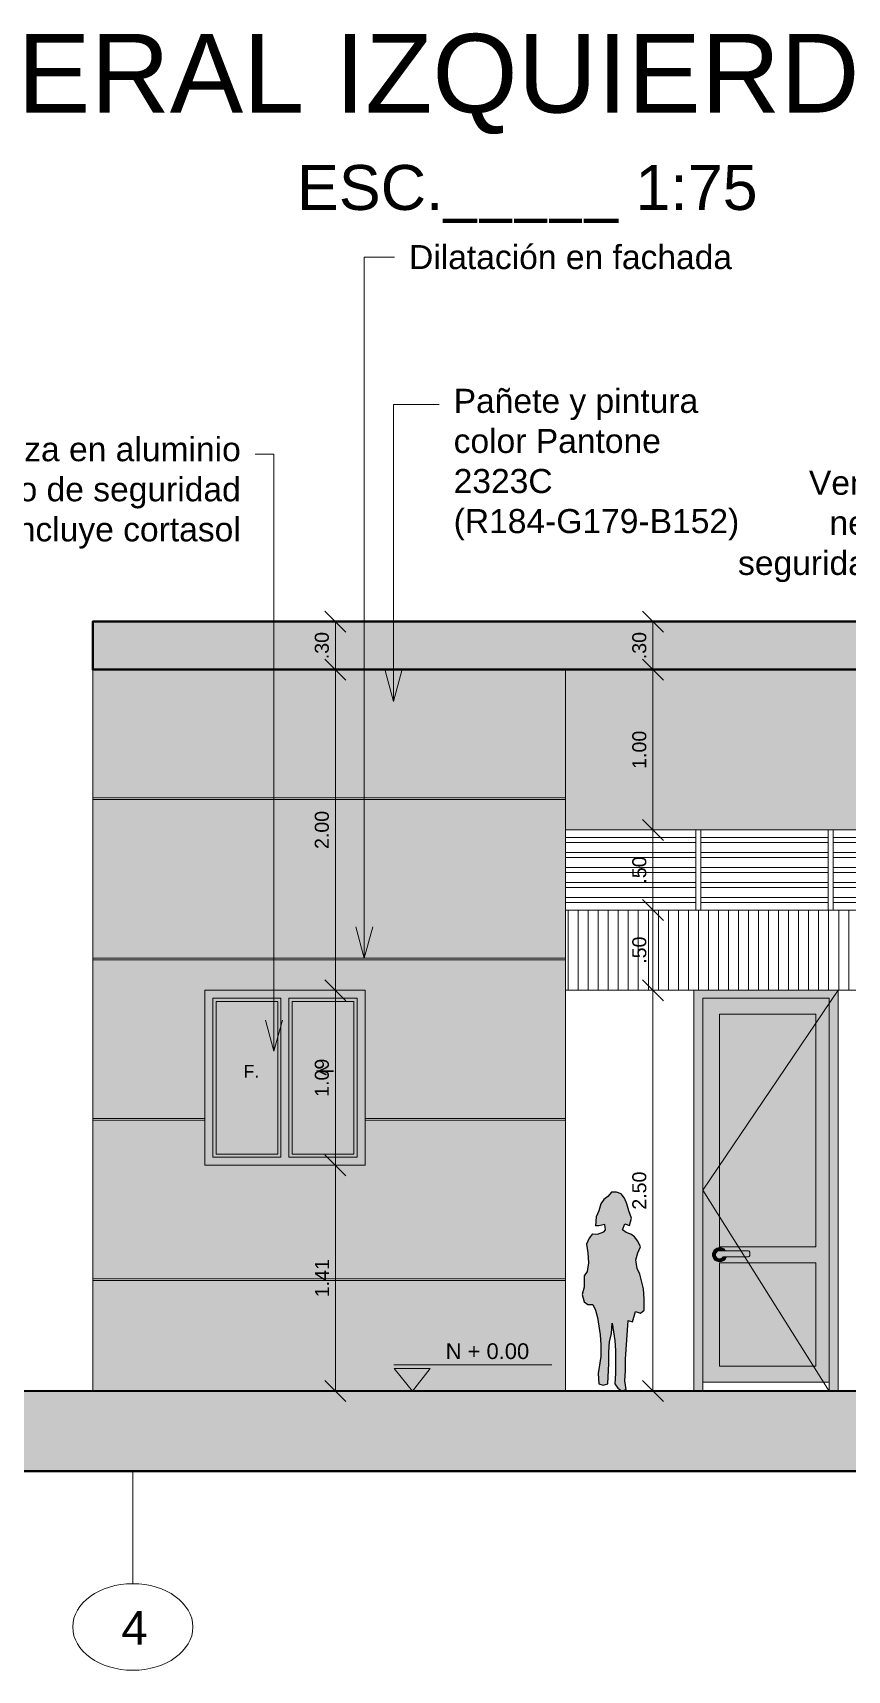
# Model space of a CAD drawing. Header units: metres. Extents: x 98211 to 98447, y 101204 to 101327.
# Drawn here: x 98413.37 to 98418.45, y 101295.27 to 101305.49 of the extents above; entities that cross this region are included whole.
import ezdxf
from ezdxf import colors
from ezdxf.entities.mleader import LeaderData, LeaderLine
from ezdxf.enums import TextEntityAlignment as Align
from ezdxf.math import Vec2, Vec3

# ---------------------------------------------------------------- set-up
doc = ezdxf.new("R2010")
doc.units = ezdxf.units.M
doc.header["$LTSCALE"] = 8
doc.header["$MEASUREMENT"] = 0
doc.header["$PDMODE"] = 1
doc.linetypes.add('DASHDOTX2', pattern=[2, 1, -0.5, 0, -0.5])
doc.linetypes.add('HIDDEN', pattern=[0.375, 0.25, -0.125])
doc.layers.get('0').update_dxf_attribs({"linetype": 'CONTINUOUS', "lineweight": 9})
doc.layers.get('DEFPOINTS').update_dxf_attribs({"linetype": 'CONTINUOUS'})
for name, color, linetype, lineweight in [('A-PLAN-ACHU1', 105, 'CONTINUOUS', 9), ('A-PLAN-ACHU3', 250, 'CONTINUOUS', 0), ('A-PUER', 36, 'CONTINUOUS', 13), ('A-VENT', 1, 'CONTINUOUS', 15), ('A_ACHURADADOS', 9, 'CONTINUOUS', 0), ('A_CARP-MAD', 46, 'CONTINUOUS', 18), ('A_EJES', 75, 'DASHDOTX2', 5), ('A_MURO', 7, 'CONTINUOUS', 40), ('A_MURO-ACHU', 254, 'CONTINUOUS', 0), ('A_PLAN-3', 51, 'CONTINUOUS', 40), ('A_PLAN-5', 100, 'CONTINUOUS', 20), ('A_PLAN-8', 8, 'CONTINUOUS', 13), ('A_PROY', 16, 'HIDDEN', 5), ('A_TEXT-DIM', 54, 'CONTINUOUS', 13), ('A_TEXT-IDEN', 5, 'CONTINUOUS', 18), ('A_TEXT-NIVL', 54, 'CONTINUOUS', 20), ('A_TEXT-NOTA', 53, 'CONTINUOUS', 20), ('A_TEXT-SIMB', 195, 'CONTINUOUS', 20), ('A_TEXT-TITL', 6, 'CONTINUOUS', 20), ('A_VENT', 124, 'CONTINUOUS', 18)]:
    doc.layers.add(name, color=color, linetype=linetype, lineweight=lineweight)
doc.layers.add('personas', color=8, linetype='CONTINUOUS')
doc.layers.add('tr-blanco', color=7, linetype='CONTINUOUS', true_color=0xffffff)
doc.styles.add('ARIAL', font='arial.ttf')
doc.styles.add('DIM', font='arial.ttf')
doc.dimstyles.new('BAN_REP_1-50-2', dxfattribs={"dimtxt": 0.0875, "dimasz": 0.1313, "dimexe": 0.15, "dimexo": 0.03, "dimgap": 0.04, "dimtad": 1, "dimzin": 4, "dimdsep": 46, "dimtxsty": 'ARIAL', "dimblk": 'OBLIQUE', "dimcen": 0.075, "dimse1": 1, "dimse2": 1, "dimclrd": 256, "dimclre": 256, "dimclrt": 256, "dimadec": 0, "dimazin": 0, "dimtfac": 1, "dimtix": 1, "dimtofl": 0, "dimtmove": 1, "dimatfit": 3, "dimldrblk": 'OPEN90', "dimfxl": 1, "dimtolj": 1, "dimtzin": 0, "dimlwd": -1, "dimlwe": -1, "dimarcsym": 0})

# ---------------------------------------------------------------- blocks, each defined once
blk = doc.blocks.new('Ventana 04')
at = {"layer": 'A-PLAN-ACHU1'}
h = blk.add_hatch(color=256, dxfattribs=at)
h.dxf.hatch_style = 1
h.set_gradient(color1=(91, 91, 91), color2=(173, 173, 173), tint=1)
h.paths.add_polyline_path([(99439.53314627708, 101756.3640081495), (99439.53314627708, 101755.3721263184), (99439.95814627707, 101755.3721263184), (99439.95814627707, 101756.3640081495)])
h.paths.add_polyline_path([(99439.93814627707, 101756.3440081495), (99439.93814627707, 101755.3921263184), (99439.55314627709, 101755.3921263184), (99439.55314627709, 101756.3440081495)], flags=16)
h.paths.add_polyline_path([(99439.05814627711, 101756.3640081495), (99439.05814627711, 101755.3721263184), (99439.4831462771, 101755.3721263184), (99439.4831462771, 101756.3640081495)])
h.paths.add_polyline_path([(99439.46314627709, 101756.3440081495), (99439.46314627709, 101755.3921263184), (99439.07814627711, 101755.3921263184), (99439.07814627711, 101756.3440081495)], flags=16)
at = {"layer": 'A-PLAN-ACHU1', "true_color": 0x53c6c6, "transparency": 33554610}
h = blk.add_hatch(color=133, dxfattribs=at)
h.dxf.hatch_style = 1
h.set_gradient(color1=(158, 231, 255), tint=1)
h.paths.add_polyline_path([(99439.46314627709, 101756.3440081495), (99439.07814627711, 101756.3440081495), (99439.07814627711, 101755.3921263184), (99439.46314627709, 101755.3921263184)])
h = blk.add_hatch(color=133, dxfattribs=at)
h.dxf.hatch_style = 1
h.set_gradient(color1=(158, 231, 255), rotation=180, tint=1)
h.paths.add_polyline_path([(99439.93814627707, 101756.3440081495), (99439.55314627709, 101756.3440081495), (99439.55314627709, 101755.3921263184), (99439.93814627707, 101755.3921263184)])
at = {"layer": 'A-PUER', "transparency": 33554687}
h = blk.add_hatch(color=256, dxfattribs=at)
h.dxf.hatch_style = 1
h.set_gradient(color1=(91, 91, 91), color2=(214, 214, 214), rotation=199.87071594597154, tint=1, name='CURVED')
h.paths.add_polyline_path([(99439.00814627709, 101756.4140081495), (99439.00814627709, 101755.3221263184), (99440.00814627709, 101755.3221263184), (99440.00814627709, 101756.4140081495)])
h.paths.add_polyline_path([(99439.53314627708, 101756.3640081495), (99439.95814627707, 101756.3640081495), (99439.95814627707, 101755.3721263184), (99439.53314627708, 101755.3721263184)], flags=16)
h.paths.add_polyline_path([(99439.4831462771, 101756.3640081495), (99439.4831462771, 101755.3721263184), (99439.05814627711, 101755.3721263184), (99439.05814627711, 101756.3640081495)], flags=16)
h.paths.add_polyline_path([(99439.55314627709, 101756.3440081495), (99439.93814627707, 101756.3440081495), (99439.93814627707, 101755.3921263184), (99439.55314627709, 101755.3921263184)], flags=0)
h.paths.add_polyline_path([(99439.46314627709, 101756.3440081495), (99439.46314627709, 101755.3921263184), (99439.07814627711, 101755.3921263184), (99439.07814627711, 101756.3440081495)], flags=0)
h.paths.add_polyline_path([(99439.55314627709, 101755.3921263184), (99439.93814627707, 101755.3921263184), (99439.93814627707, 101756.3440081495), (99439.55314627709, 101756.3440081495)], flags=0)
h.paths.add_polyline_path([(99439.07814627711, 101755.3921263184), (99439.46314627709, 101755.3921263184), (99439.46314627709, 101756.3440081495), (99439.07814627711, 101756.3440081495)], flags=0)
at = {"layer": 'A-VENT'}
for points in [[(99439.00814627709, 101756.4140081495), (99440.00814627709, 101756.4140081495), (99440.00814627709, 101755.3221263184), (99439.00814627709, 101755.3221263184)], [(99439.4831462771, 101756.3640081495), (99439.4831462771, 101755.3721263184), (99439.05814627711, 101755.3721263184), (99439.05814627711, 101756.3640081495)], [(99439.53314627708, 101755.3721263184), (99439.53314627708, 101756.3640081495), (99439.95814627707, 101756.3640081495), (99439.95814627707, 101755.3721263184)]]:
    blk.add_lwpolyline(points, close=True, dxfattribs=at)
at = {"layer": 'A-VENT', "const_width": 0.009161623103302645}
blk.add_lwpolyline([(99439.81265674254, 101755.909179151), (99439.7210405115, 101755.909179151), (99439.76684862703, 101755.8866078493), (99439.7210405115, 101755.909179151), (99439.76684862703, 101755.9317504527)], dxfattribs=at)
at = {"layer": 'A_PLAN-8'}
for points in [[(99439.46314627709, 101756.3440081495), (99439.46314627709, 101755.3921263184), (99439.07814627711, 101755.3921263184), (99439.07814627711, 101756.3440081495)], [(99439.55314627709, 101755.3921263184), (99439.55314627709, 101756.3440081495), (99439.93814627707, 101756.3440081495), (99439.93814627707, 101755.3921263184)]]:
    blk.add_lwpolyline(points, close=True, dxfattribs=at)
at = {"layer": 'A_TEXT-DIM', "color": 1, "insert": (99439.2490653863, 101755.948067234), "char_height": 0.08, "width": 18.16290807335072, "attachment_point": 1, "style": 'DIM'}
blk.add_mtext('F.', dxfattribs=at)
blk = doc.blocks.new('EJE')
at = {"layer": 'A_TEXT-SIMB'}
blk.add_ellipse((0, 0), major_axis=(-0.625, 0), ratio=0.7199999999997999, dxfattribs=at)
at = {"layer": 'A_TEXT-IDEN', "style": 'ARIAL'}
blk.add_attdef('EJE', text='', height=0.35, dxfattribs=at).set_placement((0, -0.1843279162767431), align=Align.CENTER)
blk = doc.blocks.new('NIVEL ARQUITECTONICO')
at = {"layer": 'A_TEXT-NIVL'}
blk.add_line((-0.8796110306545302, 0), (0, 0), dxfattribs=at)
blk.add_lwpolyline([(-0.7760778259620622, -0.1463701808686722), (-0.678499982963416, -0.02137018086889952), (-0.8784999829634046, -0.02137018086867215)], close=True, dxfattribs=at)
at = {"layer": 'A_TEXT-NOTA', "linetype": 'Continuous', "style": 'ARIAL'}
blk.add_attdef('Q', (-0.5918833609057117, 0.03175465794911503), '', height=0.0875, dxfattribs=at)
blk = doc.blocks.new('_Open30')
at = {"color": 0, "linetype": 'ByBlock', "lineweight": -2}
for p, q in [((-1, 0.26794919), (0, 0)), ((0, 0), (-1, -0.26794919)), ((0, 0), (-1, 0))]:
    blk.add_line(p, q, dxfattribs=at)
blk = doc.blocks.new('10')
at = {"layer": 'tr-blanco'}
blk.add_hatch(color=256, dxfattribs=at).paths.add_polyline_path([(-0.1088274000004006, 0.4769505400057703), (-0.1397066000003981, 0.4670237000057682), (-0.1636646000003985, 0.4849837300057693), (-0.1636646000003985, 0.5568335300057683), (-0.1596716000003973, 0.6197051300057694), (-0.1357136000004004, 0.7095234300057705), (-0.1197537000003983, 0.7454483300057682), (-0.1117677000003994, 0.7993296300057686), (-0.1237467000003996, 0.8442327300057677), (-0.1397066000003981, 0.880157630005769), (-0.1237467000003996, 0.9160825300057702), (-0.1037817000003969, 0.9430292300057665), (-0.0798358000003958, 0.9609977300057686), (-0.05189690000039704, 0.96997593000577), (-0.02793890000039667, 0.9879323300057692), (-0.0439109000003981, 1.023857230005767), (-0.07184980000039687, 1.014879030005769), (-0.08382880000039705, 1.059782130005768), (-0.06785680000039918, 1.10469733000577), (-0.05588990000040184, 1.149600430005769), (-0.03991790000040041, 1.185525330005767), (-0.01996500000039703, 1.212472030005767), (0.007985999999601034, 1.221450230005768), (0.03991789999960105, 1.221450230005768), (0.06386379999960212, 1.194503530005768), (0.0878096999996032, 1.176547130005769), (0.1077746999996023, 1.149600430005769), (0.119753699999599, 1.10469733000577), (0.1357135999996011, 1.068772430005769), (0.1393314999996029, 1.01175723000577), (0.119354399999601, 1.01175723000577), (0.08272769999960161, 1.019670630005766), (0.0773189999996049, 0.9867949300057681), (0.08772499999960104, 0.9751426300057666), (0.1285140999995988, 0.9593279300057667), (0.1590423999995991, 0.9618326300057696), (0.1796244999996048, 0.9340510300057687), (0.1955843999995999, 0.8981261300057675), (0.1876104999996038, 0.8442327300057677), (0.1836174999996025, 0.7813732300057694), (0.1916034999996015, 0.7274798300057697), (0.2115563999996013, 0.7005331300057662), (0.2115563999996013, 0.6286833300057673), (0.2235353999996015, 0.5837802300057682), (0.2115563999996013, 0.5388771300057691), (0.1876104999996038, 0.520908630005767), (0.1556785999996038, 0.520908630005767), (0.1397065999996023, 0.4849837300057693), (0.1277275999995986, 0.4400806300057702), (0.1117676999996036, 0.33230593000577), (0.1077746999996023, 0.2694367500057666), (0.1077746999996023, 0.1975869500057676), (0.1237345999996009, 0.08981225000576742), (0.119753699999599, 0.02694307000576757), (0.09180269999960089, 0.01796245000576846), (0.06386379999960212, 0.02694307000576757), (0.05587779999960318, 0.1526802200057666), (0.05587779999960318, 0.2245312300057662), (0.05188479999960194, 0.287399200005769), (0.03991789999960105, 0.3412865500057691), (0.0359248999995998, 0.404155730005769), (0.01995289999959837, 0.2963810300057688), (0.01595989999960068, 0.2335118500057689), (0.01595989999960068, 0.08981225000576742), (0.01995289999959837, 0.02694307000576757), (-3.979039320256561e-13, 5.766054300693213e-12), (-0.02394590000039898, -0.0179624499942328), (-0.05189690000039704, -0.00898182999423014), (-0.0439109000003981, 0.04490552000576642), (-0.04790390000039579, 0.1077747000057698), (-0.04790390000039579, 0.1796245000057688), (-0.06330720000039847, 0.4222972600057702), (-0.09181480000039954, 0.4131363500057681)])
at = {"linetype": 'Continuous'}
for p, q in [((-0.06785680000039918, 1.10469733000577), (-0.05588990000040184, 1.149600430005769)), ((-0.05588990000040184, 1.149600430005769), (-0.03991790000040041, 1.185525330005767)), ((-0.03991790000040041, 1.185525330005767), (-0.01996500000039703, 1.212472030005767)), ((-0.01996500000039703, 1.212472030005767), (0.007985999999601034, 1.221450230005768)), ((0.007985999999601034, 1.221450230005768), (0.03991789999960105, 1.221450230005768)), ((0.03991789999960105, 1.221450230005768), (0.06386379999960212, 1.194503530005768)), ((0.06386379999960212, 1.194503530005768), (0.0878096999996032, 1.176547130005769)), ((0.0878096999996032, 1.176547130005769), (0.1077746999996023, 1.149600430005769)), ((0.1077746999996023, 1.149600430005769), (0.119753699999599, 1.10469733000577)), ((-0.08382880000039705, 1.059782130005768), (-0.06785680000039918, 1.10469733000577)), ((-0.07184980000039687, 1.014879030005769), (-0.08382880000039705, 1.059782130005768)), ((-0.0439109000003981, 1.023857230005767), (-0.07184980000039687, 1.014879030005769)), ((-0.02793890000039667, 0.9879323300057692), (-0.0439109000003981, 1.023857230005767)), ((0.119753699999599, 1.10469733000577), (0.1357135999996011, 1.068772430005769)), ((0.1357135999996011, 1.068772430005769), (0.1393314999996029, 1.01175723000577)), ((-0.1237467000003996, 0.9160825300057702), (-0.1037817000003969, 0.9430292300057665)), ((-0.1037817000003969, 0.9430292300057665), (-0.0798358000003958, 0.9609977300057686)), ((-0.0798358000003958, 0.9609977300057686), (-0.05189690000039704, 0.96997593000577)), ((-0.05189690000039704, 0.96997593000577), (-0.02793890000039667, 0.9879323300057692)), ((0.0773189999996049, 0.9867949300057681), (0.08272769999960161, 1.019670630005766)), ((0.08772499999960104, 0.9751426300057666), (0.0773189999996049, 0.9867949300057681)), ((0.08272769999960161, 1.019670630005766), (0.119354399999601, 1.01175723000577)), ((0.1285140999995988, 0.9593279300057667), (0.08772499999960104, 0.9751426300057666)), ((0.119354399999601, 1.01175723000577), (0.1393314999996029, 1.01175723000577)), ((0.1590423999995991, 0.9618326300057696), (0.1285140999995988, 0.9593279300057667)), ((0.1590423999995991, 0.9618326300057696), (0.1796244999996048, 0.9340510300057687)), ((0.1796244999996048, 0.9340510300057687), (0.1955843999995999, 0.8981261300057675)), ((-0.1397066000003981, 0.880157630005769), (-0.1237467000003996, 0.9160825300057702)), ((-0.1237467000003996, 0.8442327300057677), (-0.1397066000003981, 0.880157630005769)), ((-0.1117677000003994, 0.7993296300057686), (-0.1237467000003996, 0.8442327300057677)), ((0.1876104999996038, 0.8442327300057677), (0.1836174999996025, 0.7813732300057694)), ((0.1955843999995999, 0.8981261300057675), (0.1876104999996038, 0.8442327300057677)), ((-0.1357136000004004, 0.7095234300057705), (-0.1197537000003983, 0.7454483300057682)), ((-0.1197537000003983, 0.7454483300057682), (-0.1117677000003994, 0.7993296300057686)), ((0.1836174999996025, 0.7813732300057694), (0.1916034999996015, 0.7274798300057697)), ((0.1916034999996015, 0.7274798300057697), (0.2115563999996013, 0.7005331300057662)), ((-0.1636646000003985, 0.5568335300057683), (-0.1596716000003973, 0.6197051300057694)), ((-0.1596716000003973, 0.6197051300057694), (-0.1357136000004004, 0.7095234300057705)), ((0.2115563999996013, 0.7005331300057662), (0.2115563999996013, 0.6286833300057673)), ((0.2115563999996013, 0.6286833300057673), (0.2235353999996015, 0.5837802300057682)), ((-0.1636646000003985, 0.4849837300057693), (-0.1636646000003985, 0.5568335300057683)), ((0.1556785999996038, 0.520908630005767), (0.1397065999996023, 0.4849837300057693)), ((0.1876104999996038, 0.520908630005767), (0.1556785999996038, 0.520908630005767)), ((0.2115563999996013, 0.5388771300057691), (0.1876104999996038, 0.520908630005767)), ((0.2235353999996015, 0.5837802300057682), (0.2115563999996013, 0.5388771300057691)), ((-0.1397066000003981, 0.4670237000057682), (-0.1636646000003985, 0.4849837300057693)), ((-0.1088274000004006, 0.4769505400057703), (-0.1397066000003981, 0.4670237000057682)), ((-0.09181480000039954, 0.4131363500057681), (-0.1088274000004006, 0.4769505400057703)), ((-0.06330720000039847, 0.4222972600057702), (-0.09181480000039954, 0.4131363500057681)), ((-0.04790390000039579, 0.1796245000057688), (-0.06330720000039847, 0.4222972600057702)), ((0.1277275999995986, 0.4400806300057702), (0.1117676999996036, 0.33230593000577)), ((0.1397065999996023, 0.4849837300057693), (0.1277275999995986, 0.4400806300057702)), ((0.0359248999995998, 0.404155730005769), (0.01995289999959837, 0.2963810300057688)), ((0.03991789999960105, 0.3412865500057691), (0.0359248999995998, 0.404155730005769)), ((0.05188479999960194, 0.287399200005769), (0.03991789999960105, 0.3412865500057691)), ((0.1117676999996036, 0.33230593000577), (0.1077746999996023, 0.2694367500057666)), ((0.01995289999959837, 0.2963810300057688), (0.01595989999960068, 0.2335118500057689)), ((0.01595989999960068, 0.2335118500057689), (0.01595989999960068, 0.08981225000576742)), ((0.05587779999960318, 0.2245312300057662), (0.05188479999960194, 0.287399200005769)), ((0.05587779999960318, 0.1526802200057666), (0.05587779999960318, 0.2245312300057662)), ((0.1077746999996023, 0.2694367500057666), (0.1077746999996023, 0.1975869500057676)), ((-0.04790390000039579, 0.1077747000057698), (-0.04790390000039579, 0.1796245000057688)), ((-0.0439109000003981, 0.04490552000576642), (-0.04790390000039579, 0.1077747000057698)), ((0.06386379999960212, 0.02694307000576757), (0.05587779999960318, 0.1526802200057666)), ((0.1077746999996023, 0.1975869500057676), (0.1237345999996009, 0.08981225000576742)), ((-0.05189690000039704, -0.00898182999423014), (-0.0439109000003981, 0.04490552000576642)), ((-3.979039320256561e-13, 5.766054300693213e-12), (-0.02394590000039898, -0.0179624499942328)), ((0.01995289999959837, 0.02694307000576757), (-3.979039320256561e-13, 5.766054300693213e-12)), ((0.01595989999960068, 0.08981225000576742), (0.01995289999959837, 0.02694307000576757)), ((0.09180269999960089, 0.01796245000576846), (0.06386379999960212, 0.02694307000576757)), ((0.119753699999599, 0.02694307000576757), (0.09180269999960089, 0.01796245000576846)), ((0.1237345999996009, 0.08981225000576742), (0.119753699999599, 0.02694307000576757)), ((-0.02394590000039898, -0.0179624499942328), (-0.05189690000039704, -0.00898182999423014))]:
    blk.add_line(p, q, dxfattribs=at)
blk = doc.blocks.new('_Oblique')
at = {"color": 0, "linetype": 'ByBlock', "lineweight": -2}
blk.add_line((-0.5, -0.5), (0.5, 0.5), dxfattribs=at)
blk = doc.blocks.new('*D248')
at = {"layer": 'A_TEXT-DIM', "transparency": 16777216}
blk.add_line((98415.26066579571, 101297.0156781845), (98415.26066579571, 101298.423739235), dxfattribs=at)
at = {"layer": 'DEFPOINTS', "color": 0, "transparency": 16777216}
for p in [(98414.94546450485, 101298.423739235), (98415.26066579571, 101298.423739235), (98415.2210119829, 101297.0156781845)]:
    blk.add_point(p, dxfattribs=at)
at = {"layer": 'A_TEXT-DIM', "transparency": 16777216, "xscale": 0.1313, "yscale": 0.1313, "zscale": 0.1313}
for p, rotation in [((98415.26066579571, 101298.423739235), 90), ((98415.26066579571, 101297.0156781845), 270)]:
    blk.add_blockref('_Oblique', p, dxfattribs=dict(at, rotation=rotation))
at = {"layer": 'A_TEXT-DIM', "transparency": 16777216, "insert": (98415.17673673702, 101297.7197087098), "char_height": 0.0875, "attachment_point": 5, "rotation": 90, "style": 'ARIAL'}
blk.add_mtext('\\A1;1.41', dxfattribs=at)
blk = doc.blocks.new('_Open90')
at = {"color": 0, "linetype": 'ByBlock', "lineweight": -2}
for p, q in [((0, 0), (-1, 0)), ((-0.5, 0.5), (0, 0)), ((0, 0), (-0.5, -0.5))]:
    blk.add_line(p, q, dxfattribs=at)
blk = doc.blocks.new('*D249')
at = {"layer": 'A_TEXT-DIM', "transparency": 16777216}
blk.add_line((98415.26066579571, 101298.423739235), (98415.26066579571, 101299.5156210661), dxfattribs=at)
at = {"layer": 'DEFPOINTS', "color": 0, "transparency": 16777216}
for p in [(98415.26066579571, 101299.5156210661), (98415.44546450485, 101299.5156210661), (98414.94546450485, 101298.423739235)]:
    blk.add_point(p, dxfattribs=at)
at = {"layer": 'A_TEXT-DIM', "transparency": 16777216, "xscale": 0.1313, "yscale": 0.1313, "zscale": 0.1313}
for p, rotation in [((98415.26066579571, 101299.5156210661), 90), ((98415.26066579571, 101298.423739235), 270)]:
    blk.add_blockref('_Oblique', p, dxfattribs=dict(at, rotation=rotation))
at = {"layer": 'A_TEXT-DIM', "transparency": 16777216, "insert": (98415.17599065925, 101298.9696801506), "char_height": 0.0875, "attachment_point": 5, "rotation": 90, "style": 'ARIAL'}
blk.add_mtext('\\A1;1.09', dxfattribs=at)
blk = doc.blocks.new('*D250')
at = {"layer": 'A_TEXT-DIM', "transparency": 16777216}
blk.add_line((98415.26066579571, 101299.5156210661), (98415.26066579571, 101301.5156210661), dxfattribs=at)
at = {"layer": 'DEFPOINTS', "color": 0, "transparency": 16777216}
for p in [(98415.26066579571, 101301.5156210661), (98415.44546450485, 101301.5156210661), (98415.44546450485, 101299.5156210661)]:
    blk.add_point(p, dxfattribs=at)
at = {"layer": 'A_TEXT-DIM', "transparency": 16777216, "xscale": 0.1313, "yscale": 0.1313, "zscale": 0.1313}
for p, rotation in [((98415.26066579571, 101301.5156210661), 90), ((98415.26066579571, 101299.5156210661), 270)]:
    blk.add_blockref('_Oblique', p, dxfattribs=dict(at, rotation=rotation))
at = {"layer": 'A_TEXT-DIM', "transparency": 16777216, "insert": (98415.17599065925, 101300.5156210661), "char_height": 0.0875, "attachment_point": 5, "rotation": 90, "style": 'ARIAL'}
blk.add_mtext('\\A1;2.00', dxfattribs=at)
blk = doc.blocks.new('*D251')
at = {"layer": 'A_TEXT-DIM', "transparency": 16777216}
blk.add_line((98415.26066579571, 101301.5156210661), (98415.26066579571, 101301.8156210661), dxfattribs=at)
at = {"layer": 'DEFPOINTS', "color": 0, "transparency": 16777216}
for p in [(98415.26066579571, 101301.8156210661), (98415.44546450485, 101301.8156210661), (98415.44546450485, 101301.5156210661)]:
    blk.add_point(p, dxfattribs=at)
at = {"layer": 'A_TEXT-DIM', "transparency": 16777216, "xscale": 0.1313, "yscale": 0.1313, "zscale": 0.1313}
for p, rotation in [((98415.26066579571, 101301.8156210661), 90), ((98415.26066579571, 101301.5156210661), 270)]:
    blk.add_blockref('_Oblique', p, dxfattribs=dict(at, rotation=rotation))
at = {"layer": 'A_TEXT-DIM', "transparency": 16777216, "insert": (98415.17596081614, 101301.6656210661), "char_height": 0.0875, "attachment_point": 5, "rotation": 90, "style": 'ARIAL'}
blk.add_mtext('\\A1;.30', dxfattribs=at)
blk = doc.blocks.new('*D252')
at = {"layer": 'A_TEXT-DIM', "transparency": 16777216}
blk.add_line((98417.24132697395, 101297.0156210661), (98417.24132697395, 101299.5156210661), dxfattribs=at)
at = {"layer": 'DEFPOINTS', "color": 0, "transparency": 16777216}
for p in [(98417.24132697395, 101299.5156210661), (98417.3960107827, 101299.5156210661), (98417.39601078272, 101297.0156210661)]:
    blk.add_point(p, dxfattribs=at)
at = {"layer": 'A_TEXT-DIM', "transparency": 16777216, "xscale": 0.1313, "yscale": 0.1313, "zscale": 0.1313}
for p, rotation in [((98417.24132697395, 101299.5156210661), 90), ((98417.24132697395, 101297.0156210661), 270)]:
    blk.add_blockref('_Oblique', p, dxfattribs=dict(at, rotation=rotation))
at = {"layer": 'A_TEXT-DIM', "transparency": 16777216, "insert": (98417.15665183749, 101298.2656210661), "char_height": 0.0875, "attachment_point": 5, "rotation": 90, "style": 'ARIAL'}
blk.add_mtext('\\A1;2.50', dxfattribs=at)
blk = doc.blocks.new('*D253')
at = {"layer": 'A_TEXT-DIM', "transparency": 16777216}
blk.add_line((98417.24132697395, 101299.5156210661), (98417.24132697395, 101300.0156210661), dxfattribs=at)
at = {"layer": 'DEFPOINTS', "color": 0, "transparency": 16777216}
for p in [(98417.24132697395, 101300.0156210661), (98417.24132697395, 101300.0156210661), (98417.3960107827, 101299.5156210661)]:
    blk.add_point(p, dxfattribs=at)
at = {"layer": 'A_TEXT-DIM', "transparency": 16777216, "xscale": 0.1313, "yscale": 0.1313, "zscale": 0.1313}
for p, rotation in [((98417.24132697395, 101300.0156210661), 90), ((98417.24132697395, 101299.5156210661), 270)]:
    blk.add_blockref('_Oblique', p, dxfattribs=dict(at, rotation=rotation))
at = {"layer": 'A_TEXT-DIM', "transparency": 16777216, "insert": (98417.15665183749, 101299.7656210661), "char_height": 0.0875, "attachment_point": 5, "rotation": 90, "style": 'ARIAL'}
blk.add_mtext('\\A1;.50', dxfattribs=at)
blk = doc.blocks.new('*D254')
at = {"layer": 'A_TEXT-DIM', "transparency": 16777216}
blk.add_line((98417.24132697395, 101300.0156210661), (98417.24132697395, 101300.5156210661), dxfattribs=at)
at = {"layer": 'DEFPOINTS', "color": 0, "transparency": 16777216}
for p in [(98417.24132697395, 101300.5156210661), (98417.24132697395, 101300.5156210661), (98417.24132697395, 101300.0156210661)]:
    blk.add_point(p, dxfattribs=at)
at = {"layer": 'A_TEXT-DIM', "transparency": 16777216, "xscale": 0.1313, "yscale": 0.1313, "zscale": 0.1313}
for p, rotation in [((98417.24132697395, 101300.5156210661), 90), ((98417.24132697395, 101300.0156210661), 270)]:
    blk.add_blockref('_Oblique', p, dxfattribs=dict(at, rotation=rotation))
at = {"layer": 'A_TEXT-DIM', "transparency": 16777216, "insert": (98417.15665183749, 101300.2656210661), "char_height": 0.0875, "attachment_point": 5, "rotation": 90, "style": 'ARIAL'}
blk.add_mtext('\\A1;.50', dxfattribs=at)
blk = doc.blocks.new('*D255')
at = {"layer": 'A_TEXT-DIM', "transparency": 16777216}
blk.add_line((98417.24132697395, 101300.5156210661), (98417.24132697395, 101301.5156210661), dxfattribs=at)
at = {"layer": 'DEFPOINTS', "color": 0, "transparency": 16777216}
for p in [(98417.24132697395, 101301.5156210661), (98417.24132697395, 101301.5156210661), (98417.24132697395, 101300.5156210661)]:
    blk.add_point(p, dxfattribs=at)
at = {"layer": 'A_TEXT-DIM', "transparency": 16777216, "xscale": 0.1313, "yscale": 0.1313, "zscale": 0.1313}
for p, rotation in [((98417.24132697395, 101301.5156210661), 90), ((98417.24132697395, 101300.5156210661), 270)]:
    blk.add_blockref('_Oblique', p, dxfattribs=dict(at, rotation=rotation))
at = {"layer": 'A_TEXT-DIM', "transparency": 16777216, "insert": (98417.15665183749, 101301.0156210661), "char_height": 0.0875, "attachment_point": 5, "rotation": 90, "style": 'ARIAL'}
blk.add_mtext('\\A1;1.00', dxfattribs=at)
blk = doc.blocks.new('*D256')
at = {"layer": 'A_TEXT-DIM', "transparency": 16777216}
blk.add_line((98417.24132697395, 101301.5156210661), (98417.24132697395, 101301.8156210661), dxfattribs=at)
at = {"layer": 'DEFPOINTS', "color": 0, "transparency": 16777216}
for p in [(98417.24132697395, 101301.8156210661), (98417.24132697395, 101301.8156210661), (98417.24132697395, 101301.5156210661)]:
    blk.add_point(p, dxfattribs=at)
at = {"layer": 'A_TEXT-DIM', "transparency": 16777216, "xscale": 0.1313, "yscale": 0.1313, "zscale": 0.1313}
for p, rotation in [((98417.24132697395, 101301.8156210661), 90), ((98417.24132697395, 101301.5156210661), 270)]:
    blk.add_blockref('_Oblique', p, dxfattribs=dict(at, rotation=rotation))
at = {"layer": 'A_TEXT-DIM', "transparency": 16777216, "insert": (98417.15662199438, 101301.6656210661), "char_height": 0.0875, "attachment_point": 5, "rotation": 90, "style": 'ARIAL'}
blk.add_mtext('\\A1;.30', dxfattribs=at)
blk = doc.blocks.new('A$C58775FF0')
at = {"layer": 'A-PLAN-ACHU3'}
h = blk.add_hatch(color=252, dxfattribs=at)
h.dxf.hatch_style = 1
h.set_gradient(color1=(132, 132, 132), rotation=101.99999999999999, tint=1)
h.paths.add_polyline_path([(-0.011320754717417, -0.03918228683323832), (-0.011320754717417, -0.02042583551610733, -1.732050807569387), (0.02264150943346976, -0.0008177131662921236), (0.02264150943346977, -0.03379288641144741, 4.427004789788124)])
at = {"layer": 'A-VENT', "transparency": 33554687}
h = blk.add_hatch(color=256, dxfattribs=at)
h.dxf.hatch_style = 1
h.set_gradient(color1=(91, 91, 91), color2=(132, 132, 132), rotation=90.00000000000003, tint=1, name='SPHERICAL')
edge = h.paths.add_edge_path()
edge.add_line((0.02264150943346976, -0.0008177131662705506), (0.02264150943346976, -0.1623271471280532))
edge.add_arc((0.01509433962224768, -0.1623271471282909), 0.007547169811222085, -89.999999998352, 1.804323801479768e-09, ccw=False)
edge.add_line((0.01509433962246476, -0.1698743169395129), (-0.00377358490595725, -0.1698743169395129))
edge.add_arc((-0.003773584905967545, -0.1623271471280635), 0.007547169811449456, 179.9999999999218, 270.00000000007816, ccw=False)
edge.add_line((-0.011320754717417, -0.1623271471280532), (-0.011320754717417, -0.02042583551610733))
edge.add_arc((-4.61414760566381e-13, -0.0008177131662921271), 0.02264150943393118, 5.46265255252365e-11, 240.00000000002922, ccw=False)
at = {"layer": 'A-VENT'}
blk.add_lwpolyline([(-0.011320754717417, -0.03918228683323832, -4.427004789788124), (0.02264150943346976, -0.0337928864114474)], format="xyb", dxfattribs=at)
blk.add_lwpolyline([(0.02264150943346976, -0.0008177131662705506), (0.02264150943346976, -0.1623271471280532, -0.4142135623738941), (0.01509433962246476, -0.1698743169395129), (-0.00377358490595725, -0.1698743169395129, -0.4142135623738941), (-0.011320754717417, -0.1623271471280532), (-0.011320754717417, -0.02042583551610733, -1.732050807568434)], format="xyb", close=True, dxfattribs=at)
blk = doc.blocks.new('PUERTA P2')
at = {"layer": 'A-PLAN-ACHU1', "true_color": 0x53c6c6, "transparency": 33554610}
h = blk.add_hatch(color=133, dxfattribs=at)
h.dxf.hatch_style = 1
h.set_gradient(color1=(158, 231, 255), tint=1)
h.paths.add_polyline_path([(98409.84313124703, 101299.3656210661), (98409.24313124703, 101299.3656210661), (98409.24313124703, 101297.9156210661), (98409.84313124703, 101297.9156210661)])
h = blk.add_hatch(color=133, dxfattribs=at)
h.dxf.hatch_style = 1
h.set_gradient(color1=(158, 231, 255), tint=1)
h.paths.add_polyline_path([(98409.84313124703, 101297.8156210661), (98409.24313124703, 101297.8156210661), (98409.24313124703, 101297.1711766217), (98409.84313124703, 101297.1711766217)])
at = {"layer": 'A-PUER', "transparency": 33554687}
h = blk.add_hatch(color=256, dxfattribs=at)
h.dxf.hatch_style = 1
h.set_gradient(color1=(91, 91, 91), color2=(214, 214, 214), tint=1, name='CURVED')
h.paths.add_polyline_path([(98409.08202013592, 101297.0156210661), (98409.13757569148, 101297.0156210661), (98409.13757569148, 101299.4656210661), (98409.92646458036, 101299.4656210661), (98409.92646458036, 101297.0156210661), (98409.98202013591, 101297.0156210661), (98409.98202013591, 101299.5156210661), (98409.08202013592, 101299.5156210661)])
h = blk.add_hatch(color=256, dxfattribs=at)
h.dxf.hatch_style = 1
h.set_gradient(color1=(132, 132, 132), tint=1, name='CURVED')
h.paths.add_polyline_path([(98409.13757569148, 101299.4656210661), (98409.92646458036, 101299.4656210661), (98409.92646458036, 101297.0711766217), (98409.13757569148, 101297.0711766217)])
h.paths.add_polyline_path([(98409.84313124703, 101299.3656210661), (98409.24313124703, 101299.3656210661), (98409.24313124703, 101297.9156210661), (98409.84313124703, 101297.9156210661)], flags=16)
h.paths.add_polyline_path([(98409.84313124703, 101297.8156210661), (98409.24313124703, 101297.8156210661), (98409.24313124703, 101297.1711766217), (98409.84313124703, 101297.1711766217)], flags=16)
at = {"layer": 'A-PUER'}
for p, q in [((98409.98202013591, 101299.5156210661), (98409.08202013592, 101299.5156210661)), ((98409.08202013592, 101299.5156210661), (98409.08202013592, 101297.0156210661)), ((98409.98202013591, 101297.0156210661), (98409.98202013591, 101299.5156210661)), ((98409.13757569148, 101297.0156210661), (98409.13757569148, 101299.4656210661)), ((98409.13757569148, 101299.4656210661), (98409.92646458036, 101299.4656210661)), ((98409.92646458036, 101299.4656210661), (98409.92646458036, 101297.0156210661)), ((98409.08202013592, 101297.0156210661), (98409.13757569148, 101297.0156210661)), ((98409.92646458036, 101297.0156210661), (98409.98202013591, 101297.0156210661))]:
    blk.add_line(p, q, dxfattribs=at)
for points in [[(98409.13757569148, 101299.4656210661), (98409.92646458036, 101299.4656210661), (98409.92646458036, 101297.0711766217), (98409.13757569148, 101297.0711766217)], [(98409.84313124703, 101299.3656210661), (98409.24313124703, 101299.3656210661), (98409.24313124703, 101297.9156210661), (98409.84313124703, 101297.9156210661)], [(98409.84313124703, 101297.8156210661), (98409.24313124703, 101297.8156210661), (98409.24313124703, 101297.1711766217), (98409.84313124703, 101297.1711766217)]]:
    blk.add_lwpolyline(points, close=True, dxfattribs=at)
at = {"layer": 'A_PROY', "ltscale": 2}
blk.add_lwpolyline([(98409.98202013591, 101299.5156210661), (98409.13757569148, 101298.2683988439), (98409.92646458036, 101297.0156210661)], dxfattribs=at)
at = {"layer": 'A-PUER', "xscale": 1.111111111110999, "yscale": 1.111111111110999, "zscale": 1.111111111110999, "rotation": 90.00000000000001}
blk.add_blockref('A$C58775FF0', (98409.24222267685, 101297.8656210661), dxfattribs=at)

msp = doc.modelspace()

# ---------------------------------------------------------------- hatches: boundary and pattern name
at = {"layer": 'A_ACHURADADOS'}
h = msp.add_hatch(dxfattribs=at)
h.set_pattern_fill('ANSI31', color=256, scale=0.5, angle=225, style=0)
h.set_pattern_definition([(270, (155.0250303644134, 90.18903401406715), (0.0625, -1.387778780781446e-17), [])])
h.paths.add_polyline_path([(98416.6960131831, 101299.5156210661), (98429.89600841574, 101299.5156210661), (98429.89600841574, 101300.0156210661), (98416.6960131831, 101300.0156210661)])
at = {"layer": 'A_CARP-MAD'}
h = msp.add_hatch(dxfattribs=at)
h.set_pattern_fill('ANSI32,_O', color=256, scale=0.25, angle=135)
h.set_pattern_definition([(180, (0, 0), (-1.387778780781446e-17, -0.09375), []), (180, (-0.03124999994756151, 0.03124999994756152), (-1.387778780781446e-17, -0.09375), [])])
h.paths.add_polyline_path([(98417.50959269163, 101300.5156210661), (98416.6960131831, 101300.5156210661), (98416.6960131831, 101300.0156210661), (98417.50959109764, 101300.0156210661)])
h.paths.add_polyline_path([(98418.33535379266, 101300.5156210661), (98417.53959269162, 101300.5156210661), (98417.53959109764, 101300.0156210661), (98418.33535219867, 101300.0156210661)])
h.paths.add_polyline_path([(98419.16111489368, 101300.5156210661), (98418.36535379266, 101300.5156210662), (98418.36535219867, 101300.0156210661), (98419.16111329969, 101300.0156210661)])
h.paths.add_polyline_path([(98419.98687599471, 101300.5156210661), (98419.19111489368, 101300.5156210661), (98419.19111329969, 101300.0156210661), (98419.98687440073, 101300.0156210661)])
h.paths.add_polyline_path([(98420.81263709573, 101300.5156210661), (98420.01687599471, 101300.5156210661), (98420.01687440072, 101300.0156210661), (98420.81263550174, 101300.0156210661)])
h.paths.add_polyline_path([(98421.63839819677, 101300.5156210661), (98420.84263709573, 101300.5156210661), (98420.84263550174, 101300.0156210661), (98421.63839660278, 101300.0156210661)])
h.paths.add_polyline_path([(98422.4641592978, 101300.5156210661), (98421.66839819677, 101300.5156210661), (98421.66839660278, 101300.0156210661), (98422.46415770381, 101300.0156210661)])
h.paths.add_polyline_path([(98423.28992039883, 101300.5156210661), (98422.4941592978, 101300.5156210661), (98422.49415770381, 101300.0156210661), (98423.28991880485, 101300.0156210661)])
h.paths.add_polyline_path([(98424.11568149987, 101300.5156210661), (98423.31992039883, 101300.5156210661), (98423.31991880485, 101300.0156210661), (98424.11567990588, 101300.0156210661)])
h.paths.add_polyline_path([(98424.94144260089, 101300.5156210661), (98424.14568149987, 101300.5156210661), (98424.14567990588, 101300.0156210661), (98424.9414410069, 101300.0156210661)])
h.paths.add_polyline_path([(98425.76720370192, 101300.5156210661), (98424.97144260089, 101300.5156210661), (98424.9714410069, 101300.0156210661), (98425.76720210793, 101300.0156210661)])
h.paths.add_polyline_path([(98426.59296480294, 101300.5156210661), (98425.79720370192, 101300.5156210661), (98425.79720210793, 101300.0156210661), (98426.59296320895, 101300.0156210661)])
h.paths.add_polyline_path([(98427.41872590398, 101300.5156210661), (98426.62296480294, 101300.5156210661), (98426.62296320895, 101300.0156210661), (98427.41872430999, 101300.0156210661)])
h.paths.add_polyline_path([(98428.244487005, 101300.5156210661), (98427.44872590397, 101300.5156210661), (98427.44872430999, 101300.0156210661), (98428.244485411, 101300.0156210661)])
h.paths.add_polyline_path([(98429.07024810603, 101300.5156210661), (98428.27448700501, 101300.5156210661), (98428.27448541102, 101300.0156210661), (98429.07024651204, 101300.0156210661)])
h.paths.add_polyline_path([(98429.89600841574, 101300.5156210661), (98429.10024810603, 101300.5156210661), (98429.10024651204, 101300.0156210661), (98429.89600841574, 101300.0156210661)])
h.paths.add_polyline_path([(98430.7929447744, 101300.5156210661), (98430.14600843018, 101300.5156210661), (98430.14600843018, 101300.0156210661), (98430.79294318041, 101300.0156210661)])
h.paths.add_polyline_path([(98431.61870587541, 101300.5156210661), (98430.8229447744, 101300.5156210661), (98430.8229431804, 101300.0156210661), (98431.61870428143, 101300.0156210661)])
h.paths.add_polyline_path([(98432.44446697643, 101300.5156210661), (98431.64870587541, 101300.5156210661), (98431.64870428143, 101300.0156210661), (98432.44446538245, 101300.0156210661)])
h.paths.add_polyline_path([(98433.27022807747, 101300.5156210661), (98432.47446697643, 101300.5156210661), (98432.47446538245, 101300.0156210661), (98433.27022648348, 101300.0156210661)])
h.paths.add_polyline_path([(98434.09598838727, 101300.5156210661), (98433.30022807747, 101300.5156210661), (98433.30022648348, 101300.0156210661), (98434.09598838727, 101300.0156210661)])
at = {"layer": 'A_MURO'}
h = msp.add_hatch(color=7, dxfattribs=at)
h.dxf.hatch_style = 1
h.paths.add_polyline_path([(98411.30777677696, 101297.0157009064), (98438.50078341477, 101297.0156169401), (98438.50078261785, 101296.5156169401), (98411.30777598004, 101296.5157009064)])
at = {"layer": 'A_MURO-ACHU'}
h = msp.add_hatch(color=253, dxfattribs=at)
h.dxf.hatch_style = 1
h.paths.add_polyline_path([(98430.14600843018, 101301.8156210661), (98413.7460107827, 101301.8156210661), (98413.7460107827, 101301.5156210661), (98429.89600841574, 101301.5156210661), (98429.89600841574, 101300.5156210661), (98429.89600841574, 101300.0156210661), (98429.89600841574, 101299.5156210661), (98429.89600841574, 101297.0156407686), (98430.14600843018, 101297.01564006)])
at = {"layer": 'A_MURO-ACHU', "true_color": 0xb8b298}
h = msp.add_hatch(color=253, dxfattribs=at)
h.dxf.hatch_style = 1
h.paths.add_polyline_path([(98416.69601318309, 101301.5156210661), (98413.7460107827, 101301.5156210661), (98413.7460107827, 101300.715672438), (98416.69601318309, 101300.7156676634)])
h.paths.add_polyline_path([(98416.6960131831, 101300.5156210661), (98416.6960131831, 101300.7056676634), (98413.7460107827, 101300.705672438), (98413.7460107827, 101299.7156724379), (98416.6960131831, 101299.7156676633), (98416.6960131831, 101300.0156210661)])
h.paths.add_polyline_path([(98416.69601318309, 101299.7056676633), (98413.7460107827, 101299.7056724379), (98413.7460107827, 101298.7156789264), (98414.44546450485, 101298.7156762559), (98414.44546450485, 101299.5156210661), (98415.44546450485, 101299.5156210661), (98415.44546450485, 101298.7156724379), (98416.69601318309, 101298.7156676633)])
h.paths.add_polyline_path([(98416.69601318309, 101298.7056676633), (98415.44546450485, 101298.7056724379), (98415.44546450485, 101298.423739235), (98414.44546450485, 101298.423739235), (98414.44546450485, 101298.7056762559), (98413.7460107827, 101298.7056789264), (98413.7460107827, 101297.7156789264), (98416.69601318309, 101297.7156676633)])
h.paths.add_polyline_path([(98413.7460107827, 101297.7056789264), (98416.69601480715, 101297.7056789264), (98416.69601480715, 101297.0156781845), (98413.7460107827, 101297.0156781845)])
at = {"layer": 'A_PLAN-8'}
h = msp.add_hatch(dxfattribs=at)
h.set_pattern_fill('AR-BRSTD', color=256, scale=0.02)
h.set_pattern_definition([(0, (0, 0), (0, 0.05334), []), (90, (0, 0), (-0.08, 0.05334000000000001), [0.05334, -0.05334])])
h.paths.add_polyline_path([(98416.69601318309, 101300.5156210662), (98429.89600841574, 101300.5156210661), (98429.89600841574, 101301.5156210661), (98416.69601318309, 101301.5156210662)])

# ---------------------------------------------------------------- linework, layer by layer
msp.add_lwpolyline([(98416.69601318309, 101297.0156781845), (98413.7460107827, 101297.0156781845), (98413.7460107827, 101301.5156210661), (98416.69601318309, 101301.5156210661)], close=True)
at = {"layer": 'A_ACHURADADOS'}
for p, q in [((98413.7460107827, 101300.715672438), (98416.69602786239, 101300.7156676634)), ((98413.7460107827, 101300.705672438), (98416.69602783052, 101300.7056676634)), ((98413.74600696472, 101299.7156724379), (98416.6960240444, 101299.7156676633)), ((98413.74600696472, 101299.7056724379), (98416.69602401253, 101299.7056676633)), ((98413.7460107827, 101298.7156789264), (98414.44546450485, 101298.7156762559)), ((98413.7460107827, 101298.7056789264), (98414.44546450485, 101298.7056762559)), ((98415.44546450485, 101298.7156724379), (98416.6960202264, 101298.7156676632)), ((98415.44546450485, 101298.7056724379), (98416.69602019453, 101298.7056676633)), ((98413.7460107827, 101297.7156789264), (98416.69601703859, 101297.7156676633)), ((98413.7460107827, 101297.7056789264), (98416.6960170067, 101297.7056676632))]:
    msp.add_line(p, q, dxfattribs=at)
at = {"layer": 'A_CARP-MAD'}
for p, q in [((98417.50959269163, 101300.5156210661), (98417.50959109764, 101300.0156210661)), ((98417.53959269162, 101300.5156209705), (98417.53959109764, 101300.0156209705)), ((98418.33535379265, 101300.5156184336), (98418.33535219866, 101300.0156184336)), ((98418.36535379264, 101300.515618338), (98418.36535219866, 101300.015618338))]:
    msp.add_line(p, q, dxfattribs=at)
at = {"layer": 'A_EJES'}
msp.add_line((98413.99628918675, 101295.8136559308), (98413.99628918675, 101296.5156295699), dxfattribs=at)
at = {"layer": 'A_MURO'}
msp.add_lwpolyline([(98411.78827403847, 101297.0157009064), (98438.50078341477, 101297.0156210661), (98438.50078261785, 101296.5156210661), (98411.30777598004, 101296.5157009064), (98411.30777677696, 101297.0157009064)], dxfattribs=at)
at = {"layer": 'A_PLAN-3'}
msp.add_lwpolyline([(98430.14600843018, 101297.0156210661), (98430.14600843018, 101301.8156210661), (98413.7460107827, 101301.8156210661), (98413.7460107827, 101301.5156210661), (98429.89600841574, 101301.5156210661), (98429.89600841574, 101297.0156781845)], dxfattribs=at)
at = {"layer": 'A_PLAN-5'}
for points in [[(98416.69601318309, 101300.5156210662), (98429.89600841574, 101300.5156210661), (98429.89600841574, 101301.5156210661), (98416.69601318309, 101301.5156210662)], [(98429.89600841574, 101300.0156210661), (98416.6960131831, 101300.0156210661), (98416.6960131831, 101300.5156210661), (98429.89600841574, 101300.5156210661)], [(98416.6960131831, 101299.5156210661), (98429.89600841574, 101299.5156210661), (98429.89600841574, 101300.0156210661), (98416.6960131831, 101300.0156210661)]]:
    msp.add_lwpolyline(points, close=True, dxfattribs=at)

# ---------------------------------------------------------------- block references
at = {"color": 1, "xscale": 1.12, "yscale": 1.12, "zscale": 1.12}
msp.add_blockref('NIVEL ARQUITECTONICO', (98416.61096449212, 101297.1795556698), dxfattribs=at).add_auto_attribs({'Q': 'N + 0.00'})
ref = msp.add_blockref('EJE', (98413.99628918675, 101295.5436559308), dxfattribs=dict(xscale=-0.6, yscale=0.6, zscale=0.6))
ref.add_attrib('EJE', '4', dxfattribs={"layer": 'A_TEXT-IDEN', "height": 0.21, "style": 'ARIAL'}).set_placement((98414.00674621266, 101295.433059181), align=Align.CENTER)
at = {"layer": 'A_MURO'}
msp.add_blockref('PUERTA P2', (8.413991625377093, 0), dxfattribs=at)
at = {"layer": 'A_VENT'}
msp.add_blockref('Ventana 04', (-1024.562681772237, -456.8983870834199), dxfattribs=at)
at = {"layer": 'personas', "xscale": -1}
msp.add_blockref('10', (98417.0229693075, 101297.0340531125), dxfattribs=at)

# ---------------------------------------------------------------- texts
at = {"layer": 'A_TEXT-TITL', "insert": (98408.55418852984, 101305.4814163313), "char_height": 0.2452852922270146, "width": 15.80658209180075, "attachment_point": 1, "style": 'DIM'}
msp.add_mtext('{\\H2x;FACHADA LATERAL IZQUIERDA\\P\\pxqc;\\H0.57143x;ESC._____ 1:75}', dxfattribs=at)

# ---------------------------------------------------------------- dimensions: what is measured, and where the dimension line sits
at = {"layer": 'A_TEXT-DIM'}
for base, p1, p2, picture, middle in [((98415.26066579571, 101301.8156210661), (98415.44546450485, 101301.5156210661), (98415.44546450485, 101301.8156210661), '*D251', (98415.17596081614, 101301.6656210661)), ((98417.24132697395, 101301.8156210661), (98417.24132697395, 101301.5156210661), (98417.24132697395, 101301.8156210661), '*D256', (98417.15662199438, 101301.6656210661)), ((98415.26066579571, 101301.5156210661), (98415.44546450485, 101299.5156210661), (98415.44546450485, 101301.5156210661), '*D250', (98415.17599065925, 101300.5156210661)), ((98417.24132697395, 101301.5156210661), (98417.24132697395, 101300.5156210661), (98417.24132697395, 101301.5156210661), '*D255', (98417.15665183749, 101301.0156210661)), ((98417.24132697395, 101300.5156210661), (98417.24132697395, 101300.0156210661), (98417.24132697395, 101300.5156210661), '*D254', (98417.15665183749, 101300.2656210661)), ((98417.24132697395, 101300.0156210661), (98417.3960107827, 101299.5156210661), (98417.24132697395, 101300.0156210661), '*D253', (98417.15665183749, 101299.7656210661)), ((98415.26066579571, 101299.5156210661), (98414.94546450485, 101298.423739235), (98415.44546450485, 101299.5156210661), '*D249', (98415.17599065925, 101298.9696801506)), ((98417.24132697395, 101299.5156210661), (98417.39601078272, 101297.0156210661), (98417.3960107827, 101299.5156210661), '*D252', (98417.15665183749, 101298.2656210661)), ((98415.26066579571, 101298.423739235), (98415.2210119829, 101297.0156781845), (98414.94546450485, 101298.423739235), '*D248', (98415.17673673702, 101297.7197087098))]:
    dim = msp.add_linear_dim(base=base, p1=p1, p2=p2, angle=90, dimstyle='BAN_REP_1-50-2', dxfattribs=at)
    dim.commit()
    dim.dimension.update_dxf_attribs({"geometry": picture, "text_midpoint": middle})

# ---------------------------------------------------------------- leaders
at = {"layer": 'A_TEXT-NOTA'}
ml = msp.add_multileader_mtext('Standard', dxfattribs=at)
ml.set_content('{\\fArial|b0|i0|c0|p32;Dilatación en fachada}', color=256, style='ARIAL')
ml.set_leader_properties(color=256, linetype='ByLayer', lineweight=-1)
ml.set_arrow_properties(name='OPEN30')
ml.build(insert=Vec2(0, 0))
ml.multileader.update_dxf_attribs({"dogleg_length": 0.78, "arrow_head_size": 0.195})
ctx = ml.context
ctx.base_point, ctx.char_height, ctx.arrow_head_size, ctx.landing_gap_size, ctx.plane_origin, ctx.plane_x_axis, ctx.plane_y_axis = Vec3(98415.62978293624, 101304.0880710434), 0.15, 0.195, 0.09, Vec3(98414.1740993613, 101306.0505730826), Vec3(1, -3.087163957320536e-10), Vec3(3.087163957320536e-10, 1)
notes = []
notes.append((ctx, [(1, (1, 1, 0), (98415.44054353266, 101304.0880710435), (1, -3.087163957320533e-10), 0.1892394035763574, [(0, [(98415.44054116249, 101299.7156696953)], 0, [])])]))
ctx.mtext.insert, ctx.mtext.text_direction, ctx.mtext.rotation, ctx.mtext.width, ctx.mtext.flow_direction = Vec3(98415.71978293627, 101304.164298874), Vec3(1, -3.087163957320536e-10), 6.28318530687087, 4.312531076284358, 5
ml = msp.add_multileader_mtext('Standard', dxfattribs=at)
ml.set_content('{\\fArial|b0|i0|c0|p32;Pañete y pintura color Pantone 2323C (R184-G179-B152) }', color=256, style='ARIAL')
ml.set_leader_properties(color=256, linetype='ByLayer', lineweight=-1)
ml.set_arrow_properties(name='OPEN30')
ml.build(insert=Vec2(0, 0))
ml.multileader.update_dxf_attribs({"dogleg_length": 0.78, "arrow_head_size": 0.195})
ctx = ml.context
ctx.base_point, ctx.char_height, ctx.arrow_head_size, ctx.landing_gap_size, ctx.plane_origin, ctx.plane_x_axis, ctx.plane_y_axis = Vec3(98415.90795817255, 101303.1703962486), 0.15, 0.195, 0.09, Vec3(98414.24584427012, 101305.0747418125), Vec3(1, -3.087163957320536e-10), Vec3(3.087163957320536e-10, 1)
notes.append((ctx, [(1, (1, 1, 0), (98415.62219863977, 101303.1703962487), (1, -3.087163957320534e-10), 0.2857595327746822, [(0, [(98415.62219863977, 101301.3161784216)], 0, [])])]))
ctx.mtext.insert, ctx.mtext.text_direction, ctx.mtext.rotation, ctx.mtext.width, ctx.mtext.defined_height, ctx.mtext.flow_direction = Vec3(98415.99795817258, 101303.267446044), Vec3(1, -3.087163957320536e-10), 6.28318530687087, 1.526675549292122, 0.194099591583095, 5
ml = msp.add_multileader_mtext('Standard', dxfattribs=at)
ml.set_content('{\\fArial|b0|i0|c0|p32;\\H0.88235x;Ventana Corrediza en aluminio negro con vidrio de seguridad laminado 6mm incluye cortasol\\H1.1333x; }', color=256, style='ARIAL')
ml.set_leader_properties(color=256, linetype='ByLayer', lineweight=-1)
ml.set_arrow_properties(name='OPEN30')
ml.build(insert=Vec2(0, 0))
ml.multileader.update_dxf_attribs({"dogleg_length": 0.78, "arrow_head_size": 0.195})
ctx = ml.context
ctx.base_point, ctx.char_height, ctx.arrow_head_size, ctx.landing_gap_size, ctx.plane_origin = Vec3(98411.7113064121, 101302.8588578568), 0.17, 0.195, 0.09, Vec3(98414.74273607066, 101298.9458667107)
ctx.text_align_type = 2
notes.append((ctx, [(1, (1, 1, 0), (98414.87709176587, 101302.8588578568), (-1, 0), 0.117275133781368, [(0, [(98414.87709176587, 101299.1346740937)], 0, [])])]))
ctx.mtext.insert, ctx.mtext.width, ctx.mtext.alignment, ctx.mtext.flow_direction = Vec3(98414.66981663207, 101302.9659075787), 3.273715514107607, 3, 5
ml = msp.add_multileader_mtext('Standard', dxfattribs=at)
ml.set_content('{\\fArial|b0|i0|c0|p32;\\H0.88235x;Ventana en aluminio negro con vidrio de seguridad laminado 6mm\\H1.1333x; }', color=256, style='ARIAL')
ml.set_leader_properties(color=256, linetype='ByLayer', lineweight=-1)
ml.set_arrow_properties(name='OPEN30')
ml.build(insert=Vec2(0, 0))
ml.multileader.update_dxf_attribs({"dogleg_length": 0.78, "arrow_head_size": 0.195})
ctx = ml.context
ctx.base_point, ctx.char_height, ctx.arrow_head_size, ctx.landing_gap_size, ctx.plane_origin = Vec3(98417.70192110453, 101302.6495827563), 0.17, 0.195, 0.09, Vec3(98420.35229855655, 101298.2571550488)
ctx.text_align_type = 2
notes.append((ctx, [(1, (1, 1, 0), (98420.48665425176, 101302.6495827563), (-1, 0), 0.271862342307577, [(0, [(98420.48665425176, 101299.2172871637)], 0, [])])]))
ctx.mtext.insert, ctx.mtext.width, ctx.mtext.alignment, ctx.mtext.flow_direction = Vec3(98420.12479190943, 101302.7566324782), 2.420731128804618, 3, 5
for ctx, leaders in notes:
    for number, flags, end, landing, length, lines in leaders:
        leader = LeaderData()
        leader.index, (leader.has_last_leader_line, leader.has_dogleg_vector, leader.attachment_direction) = number, flags
        leader.last_leader_point, leader.dogleg_vector, leader.dogleg_length = Vec3(end), Vec3(landing), length
        for number, points, colour, breaks in lines:
            line = LeaderLine()
            line.index, line.vertices, line.color, line.breaks = number, Vec3.list(points), colors.encode_raw_color(colour), breaks
            leader.lines.append(line)
        ctx.leaders.append(leader)

doc.saveas('drawing.dxf')
